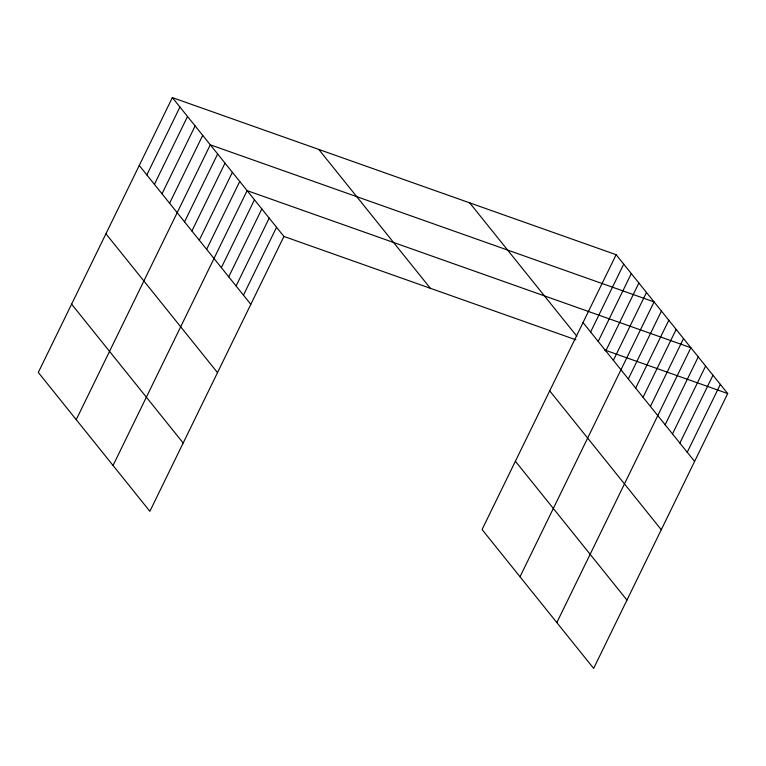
<?xml version="1.0" encoding="UTF-8"?>
<svg xmlns="http://www.w3.org/2000/svg" width="766" height="766" viewBox="0 0 766 766"><rect width="100%" height="100%" fill="white"/><g stroke="black" fill="none" stroke-linecap="round" stroke-linejoin="round"><path stroke-width="1.15" d="M172.36 97.598L38.3 372.448L149.868 511.305L283.927 236.455L172.36 97.598L616.132 254.695L727.7 393.552L593.64 668.402L482.073 529.545L616.132 254.695M146.833 174.916L179.943 107.039M154.426 184.357L187.526 116.48M162.009 193.798L195.119 125.921M169.592 203.239L202.703 135.362M76.236 419.663L210.286 144.803L654.068 301.909L520.009 576.76M184.549 221.843L217.649 153.966M191.912 231.006L225.013 163.129M199.275 240.179L232.376 172.302M206.638 249.343L239.739 181.465M113.052 465.479L247.102 190.629L690.884 347.726L556.825 622.586M221.364 267.669L254.465 199.792M228.728 276.832L261.828 208.955M236.091 285.996L269.192 218.119M243.454 295.159L276.555 227.282M590.615 332.013L623.716 264.136M598.198 341.454L631.308 273.577M605.791 350.895L638.892 283.018M613.375 360.336L646.475 292.468M628.321 378.95L661.431 311.073M635.684 388.113L668.795 320.236M643.047 397.276L676.158 329.399M650.411 406.44L683.521 338.562M665.137 424.766L698.247 356.889M672.5 433.929L705.61 366.062M679.863 443.102L712.974 375.225M687.226 452.266L720.337 384.388M283.927 236.455L575.869 339.798M604.374 349.89L727.7 393.552M583.031 322.572L694.599 461.429M469.682 202.856L576.836 336.207M549.71 390.871L661.278 529.727M318.8 149.437L430.368 288.294M515.394 461.247L626.961 600.104M139.249 165.466L250.817 304.322M105.938 233.774L217.506 372.63M71.611 304.15L183.179 443.007"/></g></svg>
